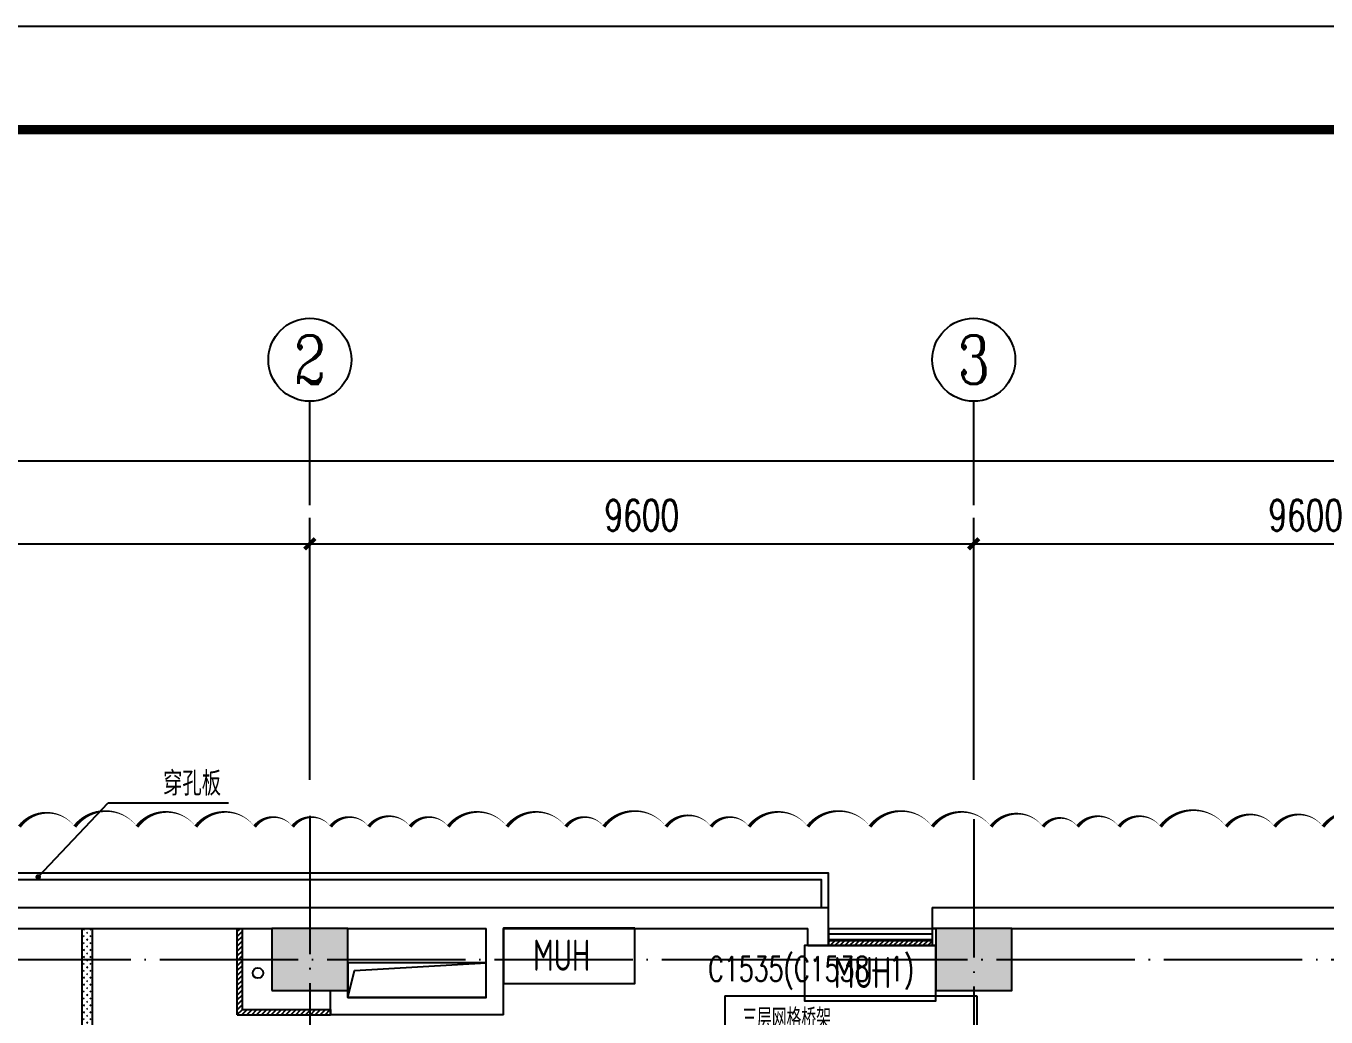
# Model space of a CAD drawing. Extents: x -18502 to 259858, y -468734 to 127958.
# Drawn here: x 5495 to 24294, y -248544 to -234218 of the extents above; entities that cross this region are included whole.
import ezdxf
from ezdxf.enums import TextEntityAlignment as Align

# ---------------------------------------------------------------- set-up
doc = ezdxf.new("R2010")
doc.units = 0
doc.header["$LTSCALE"] = 1000
doc.linetypes.add('参照-弱电底图$0$DOTE', pattern=[2.42, 2, -0.2, 0.02, -0.2])
doc.layers.get('0').update_dxf_attribs({"linetype": 'CONTINUOUS'})
doc.layers.get('Defpoints').update_dxf_attribs({"linetype": 'CONTINUOUS'})
for name, color, linetype in [('0桥架标注-液冷', 21, 'CONTINUOUS'), ('参照-TK_A1$0$TK', 161, 'CONTINUOUS'), ('参照-弱电底图$0$0图框', 161, 'CONTINUOUS'), ('参照-弱电底图$0$AXIS', 3, 'CONTINUOUS'), ('参照-弱电底图$0$AXIS_TEXT', 7, 'CONTINUOUS'), ('参照-弱电底图$0$COLUMN', 2, 'CONTINUOUS'), ('参照-弱电底图$0$COOLING', 4, 'CONTINUOUS'), ('参照-弱电底图$0$DIM_LEAD', 3, 'CONTINUOUS'), ('参照-弱电底图$0$DOTE', 14, '参照-弱电底图$0$DOTE'), ('参照-弱电底图$0$PUB_HATCH', 8, 'CONTINUOUS'), ('参照-弱电底图$0$PUB_TEXT', 7, 'CONTINUOUS'), ('参照-弱电底图$0$RAIL', 163, 'CONTINUOUS'), ('参照-弱电底图$0$VPIPE-雨水', 4, 'CONTINUOUS'), ('参照-弱电底图$0$WALL', 2, 'CONTINUOUS'), ('参照-弱电底图$0$WALL-MOVE', 4, 'CONTINUOUS'), ('参照-弱电底图$0$WINDOW', 4, 'CONTINUOUS'), ('参照-弱电底图$0$WINDOW_TEXT', 7, 'CONTINUOUS'), ('参照-弱电底图$0$图层1-钢平台钢梁', 30, 'CONTINUOUS'), ('参照-弱电底图$0$暖通井', 21, 'CONTINUOUS'), ('参照-弱电底图$0$空调设备', 3, 'CONTINUOUS')]:
    doc.layers.add(name, color=color, linetype=linetype)
doc.layers.add('TEL_MODI', color=6, linetype='CONTINUOUS', plot=False)
doc.styles.add('STDTEXT', font='romans2.shx', dxfattribs={"bigfont": 'hzdf2.shx'})
doc.styles.add('参照-弱电底图$0$_TCH_AXIS', font='COMPLEX', dxfattribs={"bigfont": 'GBCBIG.shx'})
doc.styles.add('参照-弱电底图$0$_TCH_DIM', font='SIMPLEX', dxfattribs={"width": 0.8, "bigfont": 'HZTXT.shx'})
doc.styles.add('参照-弱电底图$0$_TCH_DIM_T3', font='SIMPLEX', dxfattribs={"width": 0.705882, "bigfont": 'GBCBIG.shx'})
doc.styles.add('参照-弱电底图$0$_TCH_WINDOW', font='SIMPLEX', dxfattribs={"height": 3.5, "bigfont": 'GBCBIG.shx'})
doc.styles.add('参照-弱电底图$0$COMPLEX', font='COMPLEX', dxfattribs={"bigfont": 'AllInOneBig.shx'})
doc.styles.add('参照-弱电底图$0$HZDF2', font='gbenor.shx', dxfattribs={"width": 0.7, "height": 300, "bigfont": 'gbcbig.shx'})
doc.dimstyles.new('参照-弱电底图$0$_TCH_ARCH&&150', dxfattribs={"dimtxt": 446.25, "dimasz": 150, "dimexe": 375, "dimexo": 450, "dimgap": 189.375, "dimtad": 1, "dimdec": 0, "dimzin": 0, "dimdsep": 46, "dimtxsty": '参照-弱电底图$0$_TCH_DIM_T3', "dimblk": '参照-弱电底图$0$_ArchTick', "dimcen": 0.09, "dimclrt": 7, "dimazin": 2, "dimtfac": 1, "dimtdec": 0, "dimtix": 1, "dimtmove": 2, "dimatfit": 3, "dimfxl": 100, "dimtolj": 1, "dimtzin": 0, "dimarcsym": 0})
pattern_1 = [(45, (1095008.53, 201339.68), (-35.3553532, 35.3553532), [])]

# ---------------------------------------------------------------- blocks, each defined once
blk = doc.blocks.new('CT4')
for p, q in [((-1821, 0), (1821, 0)), ((-1821, 0), (-1821, -2000)), ((1821, 0), (1821, -2000)), ((-1821, -667), (1821, -667)), ((-1821, -1333), (1821, -1333)), ((-1821, -2000), (1821, -2000))]:
    blk.add_line(p, q)
at = {"color": 7, "style": 'STDTEXT', "width": 0.75}
for tag, p in [('三层网格桥架', (-1571, -333)), ('600MM*150MM', (-1571, -1000)), ('+FL3450/3900/4350MM', (-1571, -1667))]:
    blk.add_attdef(tag, text='', height=300, dxfattribs=at).set_placement(p, align=Align.MIDDLE_LEFT)
blk = doc.blocks.new('参照-弱电底图$0$ntong2')
at = {"layer": '参照-弱电底图$0$暖通井', "color": 0}
blk.add_lwpolyline([(-1743944, -631872), (-1745944, -631872), (-1745944, -632372), (-1743944, -632372)], close=True, dxfattribs=at)
blk.add_lwpolyline([(-1745944, -632372), (-1745850, -631979), (-1743944, -631872)], dxfattribs=at)
blk = doc.blocks.new('参照-弱电底图$0$封堵004')
at = {"layer": '参照-弱电底图$0$PUB_HATCH'}
h = blk.add_hatch(dxfattribs=at)
h.set_pattern_fill('普通砖', color=0, scale=20, style=0)
h.set_pattern_definition([(45, (0, 35.9), (-35.3553532, 35.3553532), [])])
h.paths.add_polyline_path([(-1237088, -460887), (-1235588, -460887), (-1235588, -460812), (-1237088, -460812)])
at = {"layer": '参照-弱电底图$0$WALL-MOVE', "color": 0}
for p, q in [((-1237088, -460812), (-1235588, -460812)), ((-1237088, -460812), (-1237088, -460887)), ((-1237088, -460887), (-1235588, -460887)), ((-1235588, -460812), (-1235588, -460887))]:
    blk.add_line(p, q, dxfattribs=at)
blk = doc.blocks.new('参照-弱电底图$0$_ArchTick')
at = {"color": 0, "linetype": 'ByBlock', "const_width": 0.4}
blk.add_lwpolyline([(-0.5, -0.5), (0.5, 0.5)], dxfattribs=at)
blk = doc.blocks.new('*D432')
at = {"layer": 'Defpoints', "color": 0, "transparency": 16777216}
for p in [(9600, -241704), (0, -245566), (9600, -245566)]:
    blk.add_point(p, dxfattribs=at)
at = {"layer": '参照-弱电底图$0$AXIS', "color": 0, "lineweight": -2, "transparency": 16777216}
for p, q in [((0, -245116), (0, -241329)), ((9600, -245116), (9600, -241329)), ((0, -241704), (9600, -241704))]:
    blk.add_line(p, q, dxfattribs=at)
at = {"layer": '参照-弱电底图$0$AXIS', "color": 0, "lineweight": -2, "transparency": 16777216, "xscale": 150, "yscale": 150, "zscale": 150, "rotation": 180}
blk.add_blockref('参照-弱电底图$0$_ArchTick', (0, -241704), dxfattribs=at)
at = {"layer": '参照-弱电底图$0$AXIS', "color": 0, "lineweight": -2, "transparency": 16777216, "xscale": 150, "yscale": 150, "zscale": 150}
blk.add_blockref('参照-弱电底图$0$_ArchTick', (9600, -241704), dxfattribs=at)
at = {"layer": '参照-弱电底图$0$AXIS', "color": 7, "transparency": 16777216, "insert": (4800, -241291), "char_height": 446.2, "attachment_point": 5, "style": '参照-弱电底图$0$_TCH_DIM_T3'}
blk.add_mtext('\\A1;9600', dxfattribs=at)
blk = doc.blocks.new('*D433')
at = {"layer": 'Defpoints', "color": 0, "transparency": 16777216}
for p in [(19200, -241704), (9600, -245566), (19200, -245566)]:
    blk.add_point(p, dxfattribs=at)
at = {"layer": '参照-弱电底图$0$AXIS', "color": 0, "lineweight": -2, "transparency": 16777216}
for p, q in [((9600, -245116), (9600, -241329)), ((19200, -245116), (19200, -241329)), ((9600, -241704), (19200, -241704))]:
    blk.add_line(p, q, dxfattribs=at)
at = {"layer": '参照-弱电底图$0$AXIS', "color": 0, "lineweight": -2, "transparency": 16777216, "xscale": 150, "yscale": 150, "zscale": 150, "rotation": 180}
blk.add_blockref('参照-弱电底图$0$_ArchTick', (9600, -241704), dxfattribs=at)
at = {"layer": '参照-弱电底图$0$AXIS', "color": 0, "lineweight": -2, "transparency": 16777216, "xscale": 150, "yscale": 150, "zscale": 150}
blk.add_blockref('参照-弱电底图$0$_ArchTick', (19200, -241704), dxfattribs=at)
at = {"layer": '参照-弱电底图$0$AXIS', "color": 7, "transparency": 16777216, "insert": (14400, -241291), "char_height": 446.2, "attachment_point": 5, "style": '参照-弱电底图$0$_TCH_DIM_T3'}
blk.add_mtext('\\A1;9600', dxfattribs=at)
blk = doc.blocks.new('*D434')
at = {"layer": 'Defpoints', "color": 0, "transparency": 16777216}
for p in [(28800, -241704), (19200, -245566), (28800, -245566)]:
    blk.add_point(p, dxfattribs=at)
at = {"layer": '参照-弱电底图$0$AXIS', "color": 0, "lineweight": -2, "transparency": 16777216}
for p, q in [((19200, -245116), (19200, -241329)), ((28800, -245116), (28800, -241329)), ((19200, -241704), (28800, -241704))]:
    blk.add_line(p, q, dxfattribs=at)
at = {"layer": '参照-弱电底图$0$AXIS', "color": 0, "lineweight": -2, "transparency": 16777216, "xscale": 150, "yscale": 150, "zscale": 150, "rotation": 180}
blk.add_blockref('参照-弱电底图$0$_ArchTick', (19200, -241704), dxfattribs=at)
at = {"layer": '参照-弱电底图$0$AXIS', "color": 0, "lineweight": -2, "transparency": 16777216, "xscale": 150, "yscale": 150, "zscale": 150}
blk.add_blockref('参照-弱电底图$0$_ArchTick', (28800, -241704), dxfattribs=at)
at = {"layer": '参照-弱电底图$0$AXIS', "color": 7, "transparency": 16777216, "insert": (24000, -241291), "char_height": 446.2, "attachment_point": 5, "style": '参照-弱电底图$0$_TCH_DIM_T3'}
blk.add_mtext('\\A1;9600', dxfattribs=at)
blk = doc.blocks.new('*D422')
at = {"layer": 'Defpoints', "color": 0, "transparency": 16777216}
for p in [(77550, -240504), (-750, -245566), (77550, -245566)]:
    blk.add_point(p, dxfattribs=at)
at = {"layer": '参照-弱电底图$0$AXIS', "color": 0, "lineweight": -2, "transparency": 16777216}
for p, q in [((-750, -245116), (-750, -240129)), ((77550, -245116), (77550, -240129)), ((-750, -240504), (77550, -240504))]:
    blk.add_line(p, q, dxfattribs=at)
at = {"layer": '参照-弱电底图$0$AXIS', "color": 0, "lineweight": -2, "transparency": 16777216, "xscale": 150, "yscale": 150, "zscale": 150, "rotation": 180}
blk.add_blockref('参照-弱电底图$0$_ArchTick', (-750, -240504), dxfattribs=at)
at = {"layer": '参照-弱电底图$0$AXIS', "color": 0, "lineweight": -2, "transparency": 16777216, "xscale": 150, "yscale": 150, "zscale": 150}
blk.add_blockref('参照-弱电底图$0$_ArchTick', (77550, -240504), dxfattribs=at)
at = {"layer": '参照-弱电底图$0$AXIS', "color": 7, "transparency": 16777216, "insert": (38400, -240091), "char_height": 446.2, "attachment_point": 5, "style": '参照-弱电底图$0$_TCH_DIM_T3'}
blk.add_mtext('\\A1;78300', dxfattribs=at)
blk = doc.blocks.new('参照-弱电底图$0$$TCHSYS$WIN2D')
at = {"color": 0}
for p, q in [((-0.5, 0.5), (0.5, 0.5)), ((-0.5, 0.5), (-0.5, -0.5)), ((0.5, 0.5), (0.5, -0.5)), ((0.5, 0.167), (-0.5, 0.167)), ((0.5, -0.167), (-0.5, -0.167)), ((-0.5, -0.5), (0.5, -0.5))]:
    blk.add_line(p, q, dxfattribs=at)
blk = doc.blocks.new('参照-弱电底图$0$_AXISO')
at = {"color": 0}
blk.add_circle((0, 0), 0.5, dxfattribs=at)
at = {"layer": '参照-弱电底图$0$AXIS_TEXT', "color": 0, "style": '参照-弱电底图$0$COMPLEX', "width": 1.041667}
blk.add_attdef('A', text='', height=0.56, dxfattribs=at).set_placement((-0.25, -0.28), (0.25, -0.28), align=Align.FIT)
blk = doc.blocks.new('参照-弱电底图$0$_FZH')
at = {"color": 0}
blk.add_lwpolyline([(-0.5, -0.5), (0.5, -0.5), (0.5, 0.5), (-0.5, 0.5)], close=True, dxfattribs=at)
at = {"layer": '参照-弱电底图$0$PUB_HATCH', "color": 0}
blk.add_solid([(-0.5, -0.5), (0.5, -0.5), (-0.5, 0.5), (0.5, 0.5)], dxfattribs=at)
blk = doc.blocks.new('参照-弱电底图$0$恒湿机')
at = {"layer": '参照-弱电底图$0$COOLING', "color": 0}
blk.add_lwpolyline([(5493271, -413047), (5495171, -413047), (5495171, -413847), (5493271, -413847)], close=True, dxfattribs=at)
at = {"layer": '参照-弱电底图$0$COOLING', "color": 0, "style": '参照-弱电底图$0$HZDF2', "width": 0.8}
blk.add_text('HUM', height=450, rotation=360, dxfattribs=at).set_placement((5494330, -413661), align=Align.CENTER)

msp = doc.modelspace()

# ---------------------------------------------------------------- hatches: boundary and pattern name
at = {"layer": '参照-弱电底图$0$PUB_HATCH'}
h = msp.add_hatch(dxfattribs=at)
h.set_pattern_fill('石膏板', color=8, scale=20, style=0)
h.set_pattern_definition([(45, (1095025.52, 201318.12), (-50.0000013, 50.0000013), [16, -54.71068]), (135, (1095136.83, 201318.12), (-50.0000013, -50.0000013), [16, -54.71068])])
h.paths.add_polyline_path([(6305, -247262.7), (6305, -251462.2), (6455, -251462.2), (6455, -247262.7)])
h = msp.add_hatch(dxfattribs=at)
h.set_pattern_fill('普通砖', color=8, scale=20, style=0)
h.set_pattern_definition(pattern_1)
h.paths.add_polyline_path([(8550.5, -248512.7), (8625.5, -248437.7), (8625.5, -247262.7), (8550.5, -247262.7)])
h = msp.add_hatch(dxfattribs=at)
h.set_pattern_fill('普通砖', color=8, scale=20, style=0)
h.set_pattern_definition(pattern_1)
h.paths.add_polyline_path([(8625.5, -248437.7), (8550.5, -248512.7), (9900, -248512.7), (9900, -248437.7)])

# ---------------------------------------------------------------- linework, layer by layer
at = {"layer": 'TEL_MODI'}
msp.add_lwpolyline([(25150.8, -245791.8, 0, 50, 0.5), (24250.8, -245791.8, 0, 50, 0.5), (23550.8, -245791.8, 0, 50, 0.5), (22850.8, -245791.8, 0, 50, 0.5), (21900.8, -245791.8, 0, 50, 0.5), (21300.8, -245791.8, 0, 50, 0.5), (20700.8, -245791.8, 0, 50, 0.5), (20200.8, -245791.8, 0, 50, 0.5), (19450.8, -245791.8, 0, 50, 0.5), (18600.8, -245791.8, 0, 50, 0.5), (17700.8, -245791.8, 0, 50, 0.5), (16800.8, -245791.8, 0, 50, 0.5), (15950.8, -245791.8, 0, 50, 0.5), (15400.8, -245791.8, 0, 50, 0.5), (14750.8, -245791.8, 0, 50, 0.5), (13850.8, -245791.8, 0, 50, 0.5), (13300.8, -245791.8, 0, 50, 0.5), (12450.8, -245791.8, 0, 50, 0.5), (11600.8, -245791.8, 0, 50, 0.5), (11050.8, -245791.8, 0, 50, 0.5), (10450.8, -245791.8, 0, 50, 0.5), (9900.8, -245791.8, 0, 50, 0.5), (9350.8, -245791.8, 0, 50, 0.5), (8800.8, -245791.8, 0, 50, 0.5), (7950.8, -245791.8, 0, 50, 0.5), (7100.8, -245791.8, 0, 50, 0.5), (6200.8, -245791.8, 0, 50, 0.5), (5400.8, -245791.8, 0, 50, 0.5)], format="xyseb", dxfattribs=at)
at = {"layer": '参照-TK_A1$0$TK'}
msp.add_line((-18502.3, -234218.6), (107647.7, -234218.6), dxfattribs=at)
at = {"layer": '参照-TK_A1$0$TK', "const_width": 135}
msp.add_lwpolyline([(106147.7, -235718.6), (106147.7, -321818.6), (-14752.3, -321818.6), (-14752.3, -235718.6)], close=True, dxfattribs=at)
at = {"layer": '参照-弱电底图$0$0图框'}
msp.add_lwpolyline([(-18502.3, -234218.5), (107647.7, -234218.5), (107647.7, -323318.5), (-18502.3, -323318.5)], close=True, dxfattribs=at)
at = {"layer": '参照-弱电底图$0$AXIS', "color": 8}
for p, q in [((9600, -241142.9), (9600, -239642.9)), ((19200, -241142.9), (19200, -239642.9))]:
    msp.add_line(p, q, dxfattribs=at)
at = {"layer": '参照-弱电底图$0$DIM_LEAD', "color": 8}
for p, q in [((5671.7, -246519.8), (6684.5, -245448.6)), ((6684.5, -245448.6), (8421.4, -245448.6))]:
    msp.add_line(p, q, dxfattribs=at)
at = {"layer": '参照-弱电底图$0$DIM_LEAD', "color": 8, "const_width": 40}
msp.add_lwpolyline([(5658, -246534.4, 1), (5685.5, -246505.3, 1)], format="xyb", close=True, dxfattribs=at)
at = {"layer": '参照-弱电底图$0$DOTE', "color": 8}
for p, q in [((9600, -245635.4), (9600, -308147.8)), ((9600, -245635.4), (9600, -308147.8)), ((19200, -245684.7), (19200, -308497)), ((19200, -245684.7), (19200, -308497)), ((-4670.9, -247712.7), (81207.9, -247712.7)), ((-4670.9, -247712.7), (81118.8, -247712.7))]:
    msp.add_line(p, q, dxfattribs=at)
at = {"layer": '参照-弱电底图$0$RAIL', "color": 8}
for points in [[(17100, -246962.7), (17100, -246462.7), (-1250, -246462.7), (-1250, -264512.7), (-750, -264512.7)], [(17000, -246962.7), (17000, -246562.7), (-1150, -246562.7), (-1150, -264412.7), (-750, -264412.7)]]:
    msp.add_lwpolyline(points, dxfattribs=at)
at = {"layer": '参照-弱电底图$0$VPIPE-雨水', "color": 0}
msp.add_circle((8850, -247908.3), 75, dxfattribs=at)
at = {"layer": '参照-弱电底图$0$WALL', "color": 8}
for p, q in [((3775, -246962.7), (6455, -246962.7)), ((6455, -246962.7), (8625.5, -246962.7)), ((8625.5, -246962.7), (9600, -246962.7)), ((9600, -246962.7), (12150, -246962.7)), ((12150, -246962.7), (17100, -246962.7)), ((17100, -247262.7), (17100, -246962.7)), ((18600, -246962.7), (19200, -246962.7)), ((18600, -246962.7), (18600, -247262.7)), ((19200, -246962.7), (24950, -246962.7)), ((3875, -247262.7), (6455, -247262.7)), ((6455, -247262.7), (8625.5, -247262.7)), ((8625.5, -247262.7), (9050, -247262.7)), ((10150, -247262.7), (12150, -247262.7)), ((12150, -248262.7), (12150, -247262.7)), ((12400, -248512.7), (12400, -247262.7)), ((12400, -247262.7), (16800, -247262.7)), ((16800, -247512.7), (16800, -247262.7)), ((17100, -247512.7), (17100, -247262.7)), ((18600, -247262.7), (18650, -247262.7)), ((18650, -247262.7), (18600, -247262.7)), ((18600, -247262.7), (18600, -247512.7)), ((18600, -247262.7), (18650, -247262.7)), ((19750, -247262.7), (24950, -247262.7)), ((16800, -247512.7), (17100, -247512.7)), ((18600, -247512.7), (18650, -247512.7)), ((9900, -248512.7), (9900, -248162.7)), ((10150, -248262.7), (10150, -248162.7)), ((12150, -248262.7), (10150, -248262.7)), ((12400, -248512.7), (9900, -248512.7))]:
    msp.add_line(p, q, dxfattribs=at)
at = {"layer": '参照-弱电底图$0$WALL-MOVE', "color": 8}
for p, q in [((6305, -247262.7), (6305, -251462.2)), ((6455, -251462.2), (6455, -247262.7)), ((8550.5, -248512.7), (8550.5, -247262.7)), ((8625.5, -248437.7), (8625.5, -247262.7)), ((8625.5, -248437.7), (9900, -248437.7)), ((9900, -248437.7), (9900, -248512.7)), ((8550.5, -248512.7), (9900, -248512.7))]:
    msp.add_line(p, q, dxfattribs=at)

# ---------------------------------------------------------------- block references
at = {"layer": '0桥架标注-液冷'}
msp.add_blockref('CT4', (17423, -248237), dxfattribs=at).add_auto_attribs({'+FL3450/3900/4350MM': '+FL3450/3900/4350MM', '600MM*150MM': '600mm*150mm', '三层网格桥架': '三层网格桥架'})
at = {"layer": '参照-弱电底图$0$AXIS', "color": 8}
ref = msp.add_blockref('参照-弱电底图$0$_AXISO', (9600, -239042.9), dxfattribs=dict(at, xscale=1200, yscale=1200, zscale=1200))
ref.add_attrib('A', '2', dxfattribs={"layer": '参照-弱电底图$0$AXIS_TEXT', "height": 698.9, "style": '参照-弱电底图$0$_TCH_AXIS'}).set_placement((9367, -239392.4), (9833, -239392.4), align=Align.FIT)
ref = msp.add_blockref('参照-弱电底图$0$_AXISO', (19200, -239042.9), dxfattribs=dict(at, xscale=1200, yscale=1200, zscale=1200))
ref.add_attrib('A', '3', dxfattribs={"layer": '参照-弱电底图$0$AXIS_TEXT', "height": 698.9, "style": '参照-弱电底图$0$_TCH_AXIS'}).set_placement((18967, -239392.4), (19433, -239392.4), align=Align.FIT)
at = {"layer": '参照-弱电底图$0$COLUMN', "color": 8}
for p, xscale, yscale, zscale in [((9600, -247712.7), 1100.000000073574, 900.0000000168801, 900.0000000168801), ((19200, -247712.7), 1100.000000000698, 899.9999999905702, 899.9999999905702)]:
    msp.add_blockref('参照-弱电底图$0$_FZH', p, dxfattribs=dict(at, xscale=xscale, yscale=yscale, zscale=zscale))
at = {"layer": '参照-弱电底图$0$WINDOW', "color": 8}
ref = msp.add_blockref('参照-弱电底图$0$$TCHSYS$WIN2D', (17850, -247387.7), dxfattribs=dict(at, xscale=1500, yscale=250, zscale=1500))
ref.add_attrib('A', 'C1535(C1538-1)', (15359.2, -248027), dxfattribs={"layer": '参照-弱电底图$0$WINDOW_TEXT', "height": 357, "style": '参照-弱电底图$0$_TCH_WINDOW', "width": 0.705882})
at = {"layer": '参照-弱电底图$0$图层1-钢平台钢梁', "color": 8}
msp.add_blockref('参照-弱电底图$0$封堵004', (1254187.5, 213374.4), dxfattribs=at)
at = {"layer": '参照-弱电底图$0$暖通井', "color": 8}
msp.add_blockref('参照-弱电底图$0$ntong2', (1756093.8, 384109.2), dxfattribs=at)
at = {"layer": '参照-弱电底图$0$空调设备', "color": 8, "xscale": -1}
for p in [(5507571.2, 165784.8), (5511921.2, 165534.8)]:
    msp.add_blockref('参照-弱电底图$0$恒湿机', p, dxfattribs=at)

# ---------------------------------------------------------------- texts
at = {"layer": '参照-弱电底图$0$PUB_TEXT', "color": 8, "style": '参照-弱电底图$0$_TCH_DIM', "width": 0.8}
msp.add_text('穿孔板', height=350, dxfattribs=at).set_placement((7476.4, -245343.6))

# ---------------------------------------------------------------- dimensions: what is measured, and where the dimension line sits
at = {"layer": '参照-弱电底图$0$AXIS', "color": 8}
for p1, p2, distance, picture, middle in [((-750, -245566), (77550, -245566), 5062, '*D422', (38400, -240091.5)), ((0, -245566), (9600, -245566), 3862, '*D432', (4800, -241291.5)), ((9600, -245566), (19200, -245566), 3862, '*D433', (14400, -241291.5)), ((19200, -245566), (28800, -245566), 3862, '*D434', (24000, -241291.5))]:
    dim = msp.add_aligned_dim(p1=p1, p2=p2, distance=distance, dimstyle='参照-弱电底图$0$_TCH_ARCH&&150', dxfattribs=at)
    dim.commit()
    dim.dimension.update_dxf_attribs({"geometry": picture, "text_midpoint": middle})

doc.saveas('drawing.dxf')
